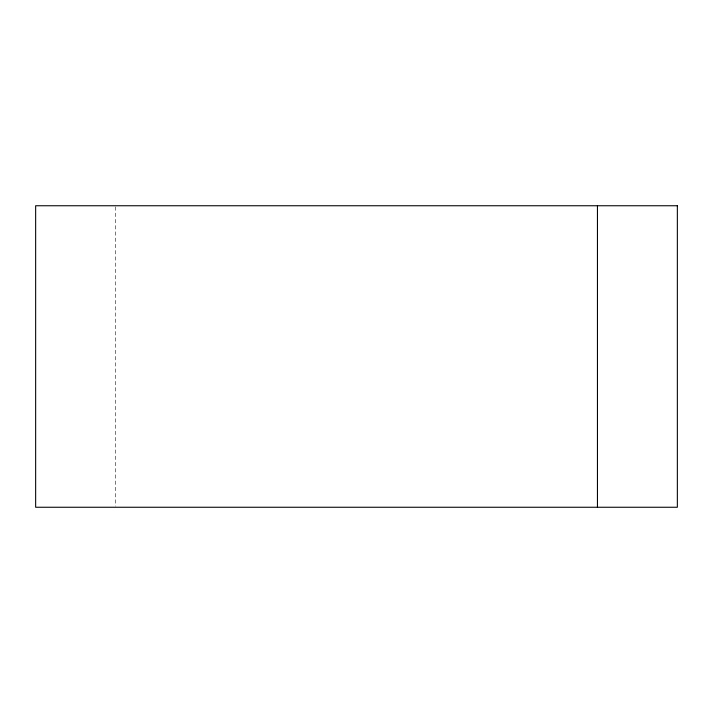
<?xml version="1.0" encoding="UTF-8"?>
<svg xmlns="http://www.w3.org/2000/svg" width="713" height="713" viewBox="0 0 713 713"><rect width="100%" height="100%" fill="white"/><g stroke="black" fill="none" stroke-linecap="round" stroke-linejoin="round"><path stroke-width="0.53" stroke-dasharray="3.56 2.67" d="M115.301 206.859L115.301 506.141"/><path stroke-width="1.07" d="M597.449 205.745L597.449 507.255M677.35 205.745L35.65 205.745L35.65 507.255L677.35 507.255L677.35 205.745"/></g></svg>
